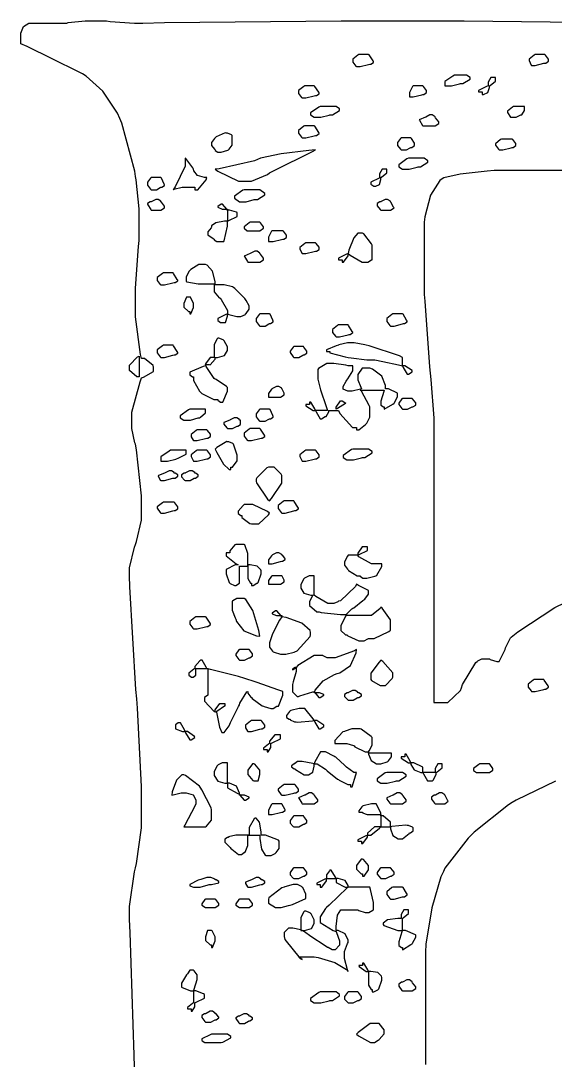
# Model space of a CAD drawing. Extents: x 59 to 294, y 44 to 310.
# Drawn here: x 141.89 to 157.5, y 279.32 to 309.74 of the extents above; entities that cross this region are included whole.
import ezdxf

# ---------------------------------------------------------------- set-up
doc = ezdxf.new("R2010")
doc.units = 0
doc.header["$MEASUREMENT"] = 0

msp = doc.modelspace()

# ---------------------------------------------------------------- linework, layer by layer
at = {"color": 42}
for points in [[(145.204, 279.153), (145.194, 279.49), (145.078, 283.078), (145.062, 283.457), (145.062, 283.837), (145.211, 284.851), (145.238, 284.974), (145.264, 285.098), (145.415, 286.144), (145.415, 286.492), (145.415, 287.347), (145.3, 289.64), (145.274, 289.913), (145.247, 290.187), (145.07, 293.186), (145.062, 293.511), (145.062, 293.741), (145.211, 294.35), (145.238, 294.429), (145.264, 294.517), (145.415, 295.138), (145.415, 295.345), (145.415, 295.848), (145.264, 297.189), (145.238, 297.356), (145.22, 297.4), (145.132, 297.817), (145.132, 297.957), (145.132, 298.292), (145.371, 299.182), (145.415, 299.296), (145.475, 299.314), (145.767, 299.488), (145.767, 299.544), (145.767, 299.615), (145.749, 299.659), (145.498, 299.861), (145.415, 299.861), (145.387, 299.977), (145.238, 301.081), (145.238, 301.449), (145.238, 301.917), (145.326, 303.142), (145.344, 303.319), (145.344, 303.918), (145.344, 304.236), (145.255, 305.092), (145.238, 305.189), (145.22, 305.347), (144.841, 306.748), (144.779, 306.881), (144.709, 307.041), (144.286, 307.68), (143.792, 308.125), (143.687, 308.187), (143.571, 308.249), (142.072, 308.991), (141.887, 309.069), (141.887, 309.316), (141.887, 309.38), (141.961, 309.572), (142.117, 309.669), (142.169, 309.669), (143.228, 309.669), (143.272, 309.687), (143.768, 309.739), (143.933, 309.739), (144.392, 309.739), (144.497, 309.722), (145.212, 309.669), (145.451, 309.669), (146.085, 309.687), (151.244, 309.739), (152.965, 309.739), (154.843, 309.739), (159.861, 309.678)], [(158.467, 305.365), (155.715, 305.365), (155.513, 305.347), (154.719, 305.255), (154.244, 305.145), (154.2, 305.117), (154.128, 305.065), (153.855, 304.642), (153.687, 304.008), (153.671, 303.848), (153.671, 301.731), (153.687, 301.538), (153.829, 299.624), (153.847, 299.438), (153.863, 299.253), (153.952, 298.122), (153.952, 297.744), (153.952, 289.807), (154.234, 289.807), (154.366, 289.807), (154.736, 290.16), (154.763, 290.23), (154.789, 290.328), (155.178, 290.971), (155.222, 291.006), (155.239, 291.024), (155.359, 291.078), (155.399, 291.078), (155.575, 291.078), (155.601, 291.06), (155.793, 291.006), (155.858, 291.006), (155.874, 291.024), (156.016, 291.314), (156.034, 291.358), (156.051, 291.403), (156.192, 291.695), (156.21, 291.711), (156.403, 291.871), (157.489, 292.585), (158.75, 293.194)], [(157.506, 287.506), (156.359, 286.95), (156.245, 286.879), (156.13, 286.808), (155.134, 286.015), (155.046, 285.926), (154.958, 285.838), (154.278, 284.956), (154.234, 284.868), (154.162, 284.71), (153.89, 283.805), (153.722, 282.743), (153.705, 282.505), (153.705, 279.224)]]:
    msp.add_lwpolyline(points, dxfattribs=at)
for points in [[(152.047, 308.751), (151.765, 308.751), (151.737, 308.734), (151.588, 308.615), (151.588, 308.574), (151.588, 308.53), (151.676, 308.416), (151.694, 308.398), (151.801, 308.398), (151.801, 308.398), (152.047, 308.46), (152.083, 308.468), (152.109, 308.468), (152.188, 308.522), (152.188, 308.54), (152.178, 308.566), (152.064, 308.743), (152.047, 308.751)], [(156.81, 308.434), (156.916, 308.434), (156.916, 308.434), (157.163, 308.496), (157.198, 308.504), (157.225, 308.504), (157.303, 308.558), (157.303, 308.574), (157.303, 308.618), (157.215, 308.734), (157.198, 308.751), (156.916, 308.751), (156.888, 308.734), (156.74, 308.615), (156.74, 308.574), (156.74, 308.574), (156.8, 308.443), (156.81, 308.434)], [(154.27, 307.835), (154.376, 307.835), (154.464, 307.835), (154.701, 307.896), (154.729, 307.905), (154.799, 307.905), (155.01, 308.037), (155.01, 308.081), (154.905, 308.151), (154.553, 308.151), (154.509, 308.125), (154.27, 307.96), (154.27, 307.905), (154.27, 307.835)], [(155.575, 307.835), (155.601, 307.852), (155.751, 307.972), (155.751, 308.011), (155.751, 308.081), (155.645, 308.081), (155.618, 308.081), (155.539, 307.949), (155.539, 307.905), (155.539, 307.835), (155.495, 307.817), (155.258, 307.698), (155.258, 307.658), (155.363, 307.658), (155.363, 307.586), (155.406, 307.586), (155.535, 307.644), (155.575, 307.788), (155.575, 307.835)], [(150.46, 307.835), (150.177, 307.835), (150.15, 307.817), (150.001, 307.698), (150.001, 307.658), (150.001, 307.614), (150.089, 307.499), (150.107, 307.482), (150.213, 307.482), (150.213, 307.482), (150.46, 307.544), (150.496, 307.552), (150.522, 307.552), (150.6, 307.606), (150.6, 307.622), (150.591, 307.65), (150.476, 307.817), (150.46, 307.835)], [(153.635, 307.835), (153.352, 307.835), (153.334, 307.817), (153.246, 307.644), (153.246, 307.586), (153.246, 307.516), (153.352, 307.516), (153.352, 307.516), (153.599, 307.578), (153.635, 307.586), (153.661, 307.586), (153.741, 307.64), (153.741, 307.658), (153.741, 307.702), (153.651, 307.817), (153.635, 307.835)], [(151.095, 307.233), (150.636, 307.233), (150.592, 307.217), (150.354, 307.045), (150.354, 306.987), (150.46, 306.917), (150.566, 306.917), (150.654, 306.917), (150.891, 306.979), (150.919, 306.987), (150.989, 306.987), (151.201, 307.119), (151.201, 307.163), (151.095, 307.233)], [(153.635, 306.67), (153.988, 306.67), (154.094, 306.74), (154.094, 306.784), (154.004, 306.9), (153.988, 306.917), (153.988, 306.935), (153.907, 306.987), (153.881, 306.987), (153.837, 306.987), (153.722, 306.926), (153.705, 306.917), (153.529, 306.846), (153.537, 306.83), (153.625, 306.68), (153.635, 306.67)], [(156.21, 306.917), (156.317, 306.917), (156.361, 306.917), (156.475, 306.979), (156.493, 306.987), (156.519, 306.987), (156.597, 307.119), (156.597, 307.163), (156.597, 307.233), (156.281, 307.233), (156.253, 307.217), (156.104, 307.097), (156.104, 307.057), (156.104, 307.057), (156.192, 306.926), (156.21, 306.917)], [(150.46, 306.67), (150.177, 306.67), (150.15, 306.654), (150.001, 306.534), (150.001, 306.494), (150.001, 306.45), (150.089, 306.335), (150.107, 306.317), (150.213, 306.317), (150.213, 306.317), (150.46, 306.379), (150.496, 306.388), (150.522, 306.388), (150.6, 306.441), (150.6, 306.458), (150.591, 306.476), (150.476, 306.654), (150.46, 306.67)], [(147.567, 306.317), (147.549, 306.301), (147.461, 306.181), (147.461, 306.141), (147.461, 306.097), (147.549, 305.983), (147.567, 305.965), (147.567, 305.948), (147.646, 305.894), (147.673, 305.894), (147.744, 305.894), (147.937, 305.956), (147.954, 305.965), (147.972, 305.983), (148.06, 306.102), (148.06, 306.141), (148.06, 306.388), (148.042, 306.406), (147.923, 306.458), (147.884, 306.458), (147.857, 306.468), (147.593, 306.345), (147.567, 306.317)], [(153.282, 306.317), (152.999, 306.317), (152.981, 306.301), (152.893, 306.181), (152.893, 306.141), (152.893, 306.097), (152.981, 305.983), (152.999, 305.965), (153.106, 305.965), (153.15, 305.965), (153.264, 306.027), (153.282, 306.035), (153.308, 306.035), (153.388, 306.088), (153.388, 306.105), (153.388, 306.159), (153.299, 306.301), (153.282, 306.317)], [(155.858, 305.965), (155.964, 305.965), (155.964, 305.965), (156.209, 306.027), (156.245, 306.035), (156.271, 306.035), (156.351, 306.088), (156.351, 306.105), (156.351, 306.149), (156.263, 306.265), (156.245, 306.281), (155.928, 306.281), (155.9, 306.265), (155.751, 306.145), (155.751, 306.105), (155.751, 306.105), (155.84, 305.983), (155.858, 305.965)], [(147.567, 305.399), (147.638, 305.347), (148.245, 305.047), (148.449, 305.047), (148.626, 305.047), (149.093, 305.249), (149.155, 305.293), (149.287, 305.365), (150.408, 305.92), (150.496, 305.965), (150.301, 305.948), (149.49, 305.85), (148.89, 305.718), (148.802, 305.682), (148.714, 305.647), (147.682, 305.409), (147.567, 305.399)], [(146.685, 305.718), (146.685, 305.489), (146.393, 304.88), (146.333, 304.8), (146.359, 304.818), (146.602, 304.87), (146.685, 304.87), (146.968, 304.87), (146.968, 304.8), (147.056, 304.8), (147.303, 305.092), (147.321, 305.153), (147.252, 305.153), (147.046, 305.211), (146.94, 305.355), (146.932, 305.399), (146.914, 305.435), (146.711, 305.709), (146.685, 305.718)], [(153.035, 305.399), (153.142, 305.399), (153.23, 305.399), (153.466, 305.461), (153.494, 305.47), (153.565, 305.47), (153.775, 305.602), (153.775, 305.646), (153.671, 305.718), (153.212, 305.718), (153.168, 305.7), (152.929, 305.528), (152.929, 305.47), (153.035, 305.399)], [(145.98, 305.153), (145.697, 305.153), (145.679, 305.136), (145.591, 305.016), (145.591, 304.976), (145.591, 304.932), (145.679, 304.818), (145.697, 304.8), (145.803, 304.8), (145.848, 304.8), (145.962, 304.862), (145.98, 304.87), (146.006, 304.87), (146.086, 304.924), (146.086, 304.94), (146.076, 304.958), (145.996, 305.136), (145.98, 305.153)], [(152.4, 305.153), (152.356, 305.136), (152.117, 305.016), (152.117, 304.976), (152.117, 304.96), (152.196, 304.906), (152.224, 304.906), (152.254, 304.899), (152.364, 304.95), (152.4, 305.103), (152.4, 305.153), (152.426, 305.171), (152.576, 305.291), (152.576, 305.329), (152.576, 305.399), (152.47, 305.399), (152.443, 305.399), (152.364, 305.267), (152.364, 305.223), (152.364, 305.153), (152.4, 305.153)], [(148.273, 304.447), (148.379, 304.447), (148.467, 304.447), (148.704, 304.509), (148.732, 304.517), (148.802, 304.517), (149.013, 304.65), (149.013, 304.694), (148.872, 304.8), (148.413, 304.8), (148.369, 304.783), (148.131, 304.611), (148.131, 304.553), (148.273, 304.447)], [(145.697, 304.201), (145.98, 304.201), (146.086, 304.271), (146.086, 304.315), (145.996, 304.431), (145.98, 304.447), (145.98, 304.465), (145.9, 304.517), (145.874, 304.517), (145.83, 304.517), (145.714, 304.457), (145.697, 304.447), (145.67, 304.447), (145.591, 304.395), (145.591, 304.377), (145.6, 304.36), (145.688, 304.219), (145.697, 304.201)], [(147.92, 303.882), (147.836, 303.882), (147.584, 303.834), (147.461, 303.739), (147.461, 303.706), (147.443, 303.689), (147.355, 303.57), (147.355, 303.529), (147.355, 303.485), (147.504, 303.371), (147.531, 303.353), (147.531, 303.337), (147.61, 303.283), (147.638, 303.283), (147.814, 303.283), (147.83, 303.301), (147.92, 303.737), (147.92, 303.882), (147.964, 303.9), (148.203, 304.02), (148.203, 304.058), (148.203, 304.13), (148.185, 304.148), (147.986, 304.201), (147.92, 304.201), (147.902, 304.228), (147.782, 304.377), (147.744, 304.377), (147.638, 304.307), (147.638, 304.289), (147.77, 304.235), (147.814, 304.235), (147.92, 304.235), (147.92, 303.882)], [(152.683, 304.447), (152.683, 304.465), (152.602, 304.517), (152.576, 304.517), (152.532, 304.517), (152.417, 304.457), (152.4, 304.447), (152.372, 304.447), (152.294, 304.395), (152.294, 304.377), (152.294, 304.333), (152.382, 304.219), (152.4, 304.201), (152.683, 304.201), (152.789, 304.271), (152.779, 304.289), (152.699, 304.439), (152.683, 304.447)], [(148.519, 303.601), (148.872, 303.601), (148.978, 303.671), (148.978, 303.716), (148.889, 303.831), (148.872, 303.848), (148.59, 303.848), (148.562, 303.831), (148.413, 303.711), (148.413, 303.671), (148.422, 303.663), (148.495, 303.601), (148.519, 303.601)], [(149.155, 303.283), (149.261, 303.283), (149.261, 303.283), (149.506, 303.345), (149.542, 303.353), (149.568, 303.353), (149.648, 303.407), (149.648, 303.425), (149.648, 303.469), (149.56, 303.583), (149.542, 303.601), (149.225, 303.601), (149.207, 303.583), (149.119, 303.411), (149.119, 303.353), (149.119, 303.283), (149.155, 303.283)], [(151.448, 302.93), (151.404, 302.913), (151.165, 302.794), (151.165, 302.754), (151.271, 302.754), (151.271, 302.683), (151.316, 302.683), (151.448, 302.869), (151.448, 302.93), (151.509, 302.886), (151.86, 302.683), (151.977, 302.683), (152.021, 302.683), (152.135, 302.745), (152.153, 302.754), (152.153, 303.177), (152.135, 303.221), (151.905, 303.513), (151.871, 303.529), (151.765, 303.529), (151.728, 303.529), (151.619, 303.389), (151.474, 303.036), (151.448, 302.93)], [(150.107, 302.93), (150.213, 302.93), (150.213, 302.93), (150.46, 302.992), (150.496, 303), (150.522, 303), (150.6, 303.054), (150.6, 303.072), (150.6, 303.116), (150.512, 303.231), (150.496, 303.248), (150.213, 303.248), (150.186, 303.231), (150.037, 303.112), (150.037, 303.072), (150.037, 303.072), (150.097, 302.948), (150.107, 302.93)], [(148.519, 302.683), (148.872, 302.683), (148.978, 302.754), (148.978, 302.798), (148.889, 302.913), (148.872, 302.93), (148.872, 302.948), (148.792, 303), (148.766, 303), (148.722, 303), (148.606, 302.94), (148.59, 302.93), (148.413, 302.86), (148.422, 302.843), (148.51, 302.701), (148.519, 302.683)], [(147.92, 301.166), (147.964, 301.149), (148.196, 301.096), (148.273, 301.096), (148.317, 301.096), (148.449, 301.149), (148.449, 301.166), (148.466, 301.184), (148.555, 301.304), (148.555, 301.342), (148.555, 301.405), (148.466, 301.563), (148.449, 301.589), (148.431, 301.617), (148.141, 301.908), (148.096, 301.942), (148.069, 301.96), (147.825, 302.014), (147.744, 302.014), (147.567, 302.014), (147.567, 302.116), (147.491, 302.42), (147.329, 302.597), (147.285, 302.613), (147.179, 302.613), (147.09, 302.613), (146.852, 302.464), (146.826, 302.437), (146.808, 302.42), (146.72, 302.248), (146.72, 302.19), (146.72, 302.118), (146.738, 302.102), (147.068, 302.048), (147.179, 302.048), (147.531, 302.048), (147.531, 301.872), (147.531, 301.811), (147.68, 301.635), (147.708, 301.625), (147.742, 301.59), (147.92, 301.272), (147.92, 301.166), (147.876, 301.149), (147.638, 301.03), (147.638, 300.99), (147.638, 300.973), (147.716, 300.919), (147.744, 300.919), (147.85, 300.919), (147.866, 300.919), (147.92, 301.105), (147.92, 301.166)], [(146.333, 302.367), (146.05, 302.367), (146.022, 302.349), (145.874, 302.23), (145.874, 302.19), (145.874, 302.146), (145.962, 302.031), (145.98, 302.014), (146.086, 302.014), (146.086, 302.014), (146.331, 302.075), (146.367, 302.084), (146.393, 302.084), (146.473, 302.138), (146.473, 302.154), (146.455, 302.172), (146.349, 302.349), (146.333, 302.367)], [(146.932, 301.413), (146.932, 301.475), (146.842, 301.653), (146.826, 301.661), (146.756, 301.661), (146.728, 301.661), (146.649, 301.475), (146.649, 301.413), (146.649, 301.369), (146.782, 301.236), (146.826, 301.236), (146.826, 301.166), (146.852, 301.166), (146.932, 301.352), (146.932, 301.413)], [(149.155, 301.166), (148.872, 301.166), (148.854, 301.149), (148.766, 301.03), (148.766, 300.99), (148.766, 300.946), (148.854, 300.831), (148.872, 300.813), (148.978, 300.813), (149.023, 300.813), (149.137, 300.875), (149.155, 300.883), (149.181, 300.883), (149.261, 300.937), (149.261, 300.955), (149.251, 300.982), (149.171, 301.158), (149.155, 301.166)], [(153.035, 301.166), (152.753, 301.166), (152.725, 301.149), (152.576, 301.03), (152.576, 300.99), (152.576, 300.946), (152.665, 300.831), (152.683, 300.813), (152.789, 300.813), (152.789, 300.813), (153.034, 300.875), (153.07, 300.883), (153.096, 300.883), (153.176, 300.937), (153.176, 300.955), (153.158, 300.982), (153.052, 301.158), (153.035, 301.166)], [(151.448, 300.849), (151.165, 300.849), (151.138, 300.833), (150.989, 300.713), (150.989, 300.673), (150.989, 300.629), (151.077, 300.514), (151.095, 300.496), (151.201, 300.496), (151.201, 300.496), (151.446, 300.559), (151.482, 300.567), (151.509, 300.567), (151.588, 300.62), (151.588, 300.637), (151.57, 300.655), (151.464, 300.833), (151.448, 300.849)], [(147.567, 299.897), (147.633, 299.897), (147.836, 299.955), (147.92, 300.097), (147.92, 300.144), (147.92, 300.206), (147.83, 300.382), (147.814, 300.39), (147.796, 300.408), (147.676, 300.46), (147.638, 300.46), (147.62, 300.444), (147.531, 300.272), (147.531, 300.214), (147.531, 299.897), (147.461, 299.897), (147.417, 299.897), (147.285, 299.711), (147.285, 299.649), (147.213, 299.633), (146.826, 299.46), (146.826, 299.402), (146.826, 299.386), (146.904, 299.332), (146.932, 299.332), (146.932, 299.218), (147.108, 298.909), (147.144, 298.873), (147.179, 298.839), (147.522, 298.662), (147.638, 298.662), (147.638, 298.644), (147.716, 298.59), (147.744, 298.59), (147.788, 298.59), (147.92, 298.909), (147.92, 299.015), (147.893, 299.041), (147.593, 299.253), (147.567, 299.262), (147.54, 299.28), (147.301, 299.633), (147.285, 299.685), (147.391, 299.685), (147.414, 299.678), (147.567, 299.843), (147.567, 299.897)], [(153.035, 299.897), (152.947, 299.941), (152.065, 300.232), (151.977, 300.25), (151.933, 300.268), (151.621, 300.32), (151.518, 300.32), (151.43, 300.32), (151.182, 300.259), (151.165, 300.25), (151.103, 300.232), (150.813, 300.113), (150.813, 300.073), (150.919, 300.073), (150.919, 300.029), (151.36, 299.915), (151.448, 299.897), (151.536, 299.879), (151.999, 299.825), (152.153, 299.825), (152.231, 299.825), (152.462, 299.777), (152.92, 299.677), (153.035, 299.649), (153.052, 299.605), (153.172, 299.402), (153.212, 299.402), (153.318, 299.472), (153.318, 299.516), (153.106, 299.649), (153.035, 299.649), (153.035, 299.897)], [(146.333, 300.25), (146.05, 300.25), (146.022, 300.232), (145.874, 300.113), (145.874, 300.073), (145.874, 300.029), (145.962, 299.915), (145.98, 299.897), (146.086, 299.897), (146.086, 299.897), (146.331, 299.959), (146.367, 299.967), (146.393, 299.967), (146.473, 300.021), (146.473, 300.038), (146.455, 300.065), (146.349, 300.232), (146.333, 300.25)], [(149.86, 299.897), (149.967, 299.897), (150.011, 299.897), (150.125, 299.959), (150.143, 299.967), (150.169, 299.967), (150.247, 300.021), (150.247, 300.038), (150.247, 300.082), (150.159, 300.197), (150.143, 300.214), (149.86, 300.214), (149.842, 300.197), (149.754, 300.077), (149.754, 300.038), (149.754, 300.038), (149.842, 299.915), (149.86, 299.897)], [(145.344, 299.332), (145.273, 299.332), (145.062, 299.518), (145.062, 299.579), (145.062, 299.667), (145.3, 299.915), (145.344, 299.931), (145.344, 299.332)], [(151.448, 299.649), (151.386, 299.667), (151.034, 299.721), (150.919, 299.721), (150.83, 299.721), (150.582, 299.57), (150.566, 299.544), (150.566, 299.368), (150.566, 299.263), (150.64, 298.949), (150.804, 298.46), (150.848, 298.344), (150.496, 298.344), (150.478, 298.388), (150.358, 298.59), (150.319, 298.59), (150.319, 298.52), (150.213, 298.52), (150.213, 298.476), (150.424, 298.344), (150.496, 298.344), (150.512, 298.3), (150.632, 298.097), (150.672, 298.097), (150.777, 298.167), (150.803, 298.167), (150.883, 298.3), (150.883, 298.344), (151.165, 298.344), (151.209, 298.256), (151.573, 297.851), (151.694, 297.851), (151.694, 297.78), (151.765, 297.78), (151.959, 297.93), (151.977, 297.957), (151.994, 297.974), (152.083, 298.147), (152.083, 298.203), (152.083, 298.45), (152.065, 298.494), (151.835, 298.909), (151.801, 298.943), (152.506, 298.943), (152.488, 298.899), (152.4, 298.615), (152.4, 298.52), (152.4, 298.504), (152.479, 298.45), (152.506, 298.45), (152.506, 298.38), (152.506, 298.38), (152.753, 298.53), (152.789, 298.556), (152.805, 298.574), (152.893, 298.746), (152.893, 298.803), (152.893, 298.847), (152.629, 298.979), (152.54, 298.979), (152.54, 299.072), (152.43, 299.346), (152.162, 299.552), (152.083, 299.579), (151.907, 299.579), (151.863, 299.579), (151.73, 299.394), (151.73, 299.332), (151.73, 299.244), (151.817, 299.023), (151.835, 298.979), (151.809, 298.963), (151.564, 298.909), (151.482, 298.909), (151.438, 298.909), (151.306, 298.963), (151.306, 298.979), (151.306, 299.041), (151.394, 299.2), (151.412, 299.226), (151.438, 299.27), (151.588, 299.501), (151.588, 299.579), (151.588, 299.649), (151.448, 299.649)], [(149.508, 298.979), (149.508, 298.997), (149.427, 299.049), (149.401, 299.049), (149.357, 299.049), (149.242, 298.989), (149.225, 298.979), (149.207, 298.963), (149.119, 298.843), (149.119, 298.803), (149.119, 298.733), (149.472, 298.733), (149.578, 298.803), (149.578, 298.847), (149.524, 298.963), (149.508, 298.979)], [(151.095, 298.38), (151.095, 298.442), (151.227, 298.626), (151.271, 298.626), (151.378, 298.556), (151.368, 298.548), (151.139, 298.398), (151.095, 298.38)], [(153.035, 298.38), (153.142, 298.38), (153.186, 298.38), (153.3, 298.442), (153.318, 298.45), (153.344, 298.45), (153.422, 298.504), (153.422, 298.52), (153.422, 298.564), (153.334, 298.68), (153.318, 298.697), (153.035, 298.697), (153.017, 298.68), (152.929, 298.56), (152.929, 298.52), (152.929, 298.52), (153.017, 298.398), (153.035, 298.38)], [(147.285, 298.38), (146.826, 298.38), (146.782, 298.363), (146.543, 298.191), (146.543, 298.133), (146.649, 298.061), (146.756, 298.061), (146.844, 298.061), (147.064, 298.125), (147.108, 298.133), (147.134, 298.151), (147.285, 298.271), (147.285, 298.31), (147.285, 298.38)], [(149.155, 298.38), (148.872, 298.38), (148.854, 298.363), (148.766, 298.243), (148.766, 298.203), (148.766, 298.159), (148.854, 298.045), (148.872, 298.027), (148.978, 298.027), (149.023, 298.027), (149.137, 298.089), (149.155, 298.097), (149.181, 298.097), (149.261, 298.151), (149.261, 298.167), (149.251, 298.195), (149.171, 298.371), (149.155, 298.38)], [(148.273, 298.061), (148.273, 298.079), (148.193, 298.133), (148.167, 298.133), (148.123, 298.133), (148.007, 298.071), (147.99, 298.061), (147.814, 297.991), (147.814, 297.947), (147.902, 297.833), (147.92, 297.815), (148.026, 297.815), (148.07, 297.815), (148.185, 297.877), (148.203, 297.885), (148.229, 297.885), (148.307, 297.939), (148.307, 297.957), (148.307, 298.061), (148.273, 298.061)], [(146.932, 297.462), (147.038, 297.462), (147.038, 297.462), (147.285, 297.524), (147.321, 297.532), (147.347, 297.532), (147.425, 297.586), (147.425, 297.604), (147.425, 297.648), (147.337, 297.762), (147.321, 297.78), (147.038, 297.78), (147.011, 297.762), (146.862, 297.644), (146.862, 297.604), (146.862, 297.569), (146.922, 297.48), (146.932, 297.462)], [(148.872, 297.815), (148.59, 297.815), (148.562, 297.798), (148.413, 297.678), (148.413, 297.638), (148.413, 297.594), (148.501, 297.48), (148.519, 297.462), (148.626, 297.462), (148.626, 297.462), (148.872, 297.524), (148.908, 297.532), (148.934, 297.532), (149.013, 297.586), (149.013, 297.604), (149.003, 297.622), (148.889, 297.798), (148.872, 297.815)], [(147.567, 297.215), (147.611, 297.119), (147.808, 296.77), (147.971, 296.616), (148.026, 296.616), (148.026, 296.686), (148.07, 296.686), (148.203, 296.872), (148.203, 296.933), (148.203, 297.039), (148.113, 297.33), (148.096, 297.356), (148.078, 297.374), (147.959, 297.428), (147.92, 297.428), (147.902, 297.437), (147.611, 297.259), (147.567, 297.215)], [(145.98, 296.863), (146.086, 296.863), (146.174, 296.863), (146.411, 296.925), (146.439, 296.933), (146.483, 296.951), (146.72, 297.071), (146.72, 297.109), (146.72, 297.179), (146.262, 297.179), (146.218, 297.153), (145.98, 296.988), (145.98, 296.933), (145.98, 296.863)], [(146.932, 296.863), (147.038, 296.863), (147.038, 296.863), (147.285, 296.925), (147.321, 296.933), (147.347, 296.933), (147.425, 296.987), (147.425, 297.003), (147.425, 297.047), (147.337, 297.163), (147.321, 297.179), (147.038, 297.179), (147.011, 297.163), (146.862, 297.043), (146.862, 297.003), (146.862, 297.003), (146.922, 296.881), (146.932, 296.863)], [(150.107, 296.863), (150.213, 296.863), (150.213, 296.863), (150.46, 296.925), (150.496, 296.933), (150.522, 296.933), (150.6, 296.987), (150.6, 297.003), (150.6, 297.047), (150.512, 297.163), (150.496, 297.179), (150.213, 297.179), (150.186, 297.163), (150.037, 297.043), (150.037, 297.003), (150.037, 297.003), (150.097, 296.881), (150.107, 296.863)], [(152.047, 297.215), (151.588, 297.215), (151.544, 297.199), (151.306, 297.027), (151.306, 296.969), (151.412, 296.898), (151.518, 296.898), (151.606, 296.898), (151.843, 296.96), (151.871, 296.969), (151.941, 296.969), (152.153, 297.101), (152.153, 297.145), (152.047, 297.215)], [(149.155, 295.698), (149.215, 295.77), (149.508, 296.22), (149.508, 296.369), (149.508, 296.44), (149.49, 296.484), (149.291, 296.686), (149.225, 296.686), (149.119, 296.686), (149.075, 296.67), (148.783, 296.377), (148.766, 296.333), (148.766, 296.263), (148.775, 296.229), (149.093, 295.752), (149.155, 295.698)], [(145.98, 296.297), (146.086, 296.297), (146.086, 296.297), (146.331, 296.361), (146.367, 296.369), (146.393, 296.369), (146.473, 296.423), (146.473, 296.44), (146.473, 296.458), (146.393, 296.51), (146.367, 296.51), (146.367, 296.528), (146.288, 296.58), (146.262, 296.58), (146.218, 296.58), (146.102, 296.519), (146.086, 296.51), (145.91, 296.44), (145.9, 296.431), (145.962, 296.307), (145.98, 296.297)], [(146.685, 296.297), (146.792, 296.297), (146.836, 296.297), (146.95, 296.361), (146.968, 296.369), (146.994, 296.369), (147.072, 296.423), (147.072, 296.44), (147.072, 296.458), (146.994, 296.51), (146.968, 296.51), (146.968, 296.528), (146.888, 296.58), (146.862, 296.58), (146.818, 296.58), (146.702, 296.519), (146.685, 296.51), (146.658, 296.51), (146.579, 296.458), (146.579, 296.44), (146.579, 296.405), (146.667, 296.307), (146.685, 296.297)], [(145.98, 295.345), (146.086, 295.345), (146.086, 295.345), (146.331, 295.407), (146.367, 295.415), (146.393, 295.415), (146.473, 295.469), (146.473, 295.487), (146.473, 295.531), (146.385, 295.646), (146.367, 295.664), (146.05, 295.664), (146.022, 295.646), (145.874, 295.527), (145.874, 295.487), (145.874, 295.487), (145.962, 295.363), (145.98, 295.345)], [(149.155, 295.345), (149.093, 295.389), (148.663, 295.592), (148.519, 295.592), (148.413, 295.592), (148.386, 295.566), (148.237, 295.4), (148.237, 295.345), (148.237, 295.329), (148.316, 295.275), (148.343, 295.275), (148.343, 295.214), (148.582, 295.038), (148.626, 295.028), (148.732, 295.028), (148.836, 295.028), (149.127, 295.293), (149.155, 295.345)], [(149.86, 295.698), (149.578, 295.698), (149.55, 295.681), (149.401, 295.562), (149.401, 295.522), (149.401, 295.477), (149.49, 295.363), (149.508, 295.345), (149.614, 295.345), (149.614, 295.345), (149.859, 295.407), (149.895, 295.415), (149.921, 295.415), (150.001, 295.469), (150.001, 295.487), (149.983, 295.513), (149.877, 295.681), (149.86, 295.698)], [(148.519, 293.828), (148.519, 293.475), (148.519, 293.431), (148.598, 293.299), (148.626, 293.299), (148.626, 293.229), (148.67, 293.229), (148.784, 293.291), (148.802, 293.299), (148.819, 293.317), (148.908, 293.569), (148.908, 293.652), (148.898, 293.688), (148.792, 293.794), (148.587, 293.828), (148.519, 293.828), (148.519, 294.076), (148.519, 294.164), (148.43, 294.411), (148.413, 294.429), (148.167, 294.429), (148.139, 294.411), (147.99, 294.239), (147.99, 294.181), (147.884, 294.181), (147.884, 294.092), (148.175, 293.864), (148.237, 293.828), (148.149, 293.828), (147.884, 293.696), (147.884, 293.652), (147.884, 293.563), (147.972, 293.317), (147.99, 293.299), (148.007, 293.283), (148.127, 293.229), (148.167, 293.229), (148.273, 293.299), (148.273, 293.794), (148.519, 293.794), (148.519, 293.828)], [(151.448, 294.11), (151.43, 294.084), (151.342, 293.919), (151.342, 293.864), (151.342, 293.82), (151.43, 293.706), (151.448, 293.688), (151.464, 293.661), (151.717, 293.511), (151.801, 293.511), (151.801, 293.495), (151.879, 293.441), (151.907, 293.441), (151.995, 293.441), (152.232, 293.503), (152.26, 293.511), (152.286, 293.529), (152.436, 293.781), (152.436, 293.864), (152.26, 293.864), (152.127, 293.864), (151.757, 294.066), (151.73, 294.11), (151.775, 294.128), (152.011, 294.248), (152.011, 294.287), (152.011, 294.357), (151.907, 294.357), (151.863, 294.357), (151.73, 294.173), (151.73, 294.11), (151.448, 294.11)], [(149.508, 294.11), (149.508, 294.128), (149.427, 294.181), (149.401, 294.181), (149.357, 294.181), (149.242, 294.12), (149.225, 294.11), (149.207, 294.094), (149.119, 293.974), (149.119, 293.934), (149.119, 293.864), (149.225, 293.864), (149.225, 293.864), (149.472, 293.926), (149.508, 293.934), (149.534, 293.934), (149.614, 293.988), (149.614, 294.004), (149.604, 294.022), (149.531, 294.11), (149.508, 294.11)], [(149.508, 293.511), (149.225, 293.511), (149.207, 293.495), (149.119, 293.375), (149.119, 293.335), (149.119, 293.265), (149.472, 293.265), (149.578, 293.335), (149.578, 293.379), (149.524, 293.495), (149.508, 293.511)], [(151.694, 293.265), (151.667, 293.194), (151.226, 292.779), (151.165, 292.77), (151.147, 292.753), (151.027, 292.699), (150.989, 292.699), (150.857, 292.699), (150.504, 292.902), (150.46, 292.946), (150.46, 293.511), (150.354, 293.511), (150.309, 293.511), (150.194, 293.45), (150.177, 293.441), (150.159, 293.424), (150.071, 293.252), (150.071, 293.194), (150.071, 293.147), (150.154, 293.004), (150.356, 292.946), (150.424, 292.946), (150.406, 292.92), (150.319, 292.754), (150.319, 292.699), (150.319, 292.639), (150.53, 292.453), (150.6, 292.453), (150.662, 292.436), (151.225, 292.383), (151.412, 292.383), (151.384, 292.338), (151.235, 292.054), (151.235, 291.96), (151.235, 291.915), (151.368, 291.783), (151.412, 291.783), (151.438, 291.757), (151.762, 291.607), (151.871, 291.607), (151.915, 291.607), (152.029, 291.669), (152.047, 291.677), (152.206, 291.677), (152.638, 291.88), (152.683, 291.924), (152.683, 292.1), (152.683, 292.224), (152.444, 292.559), (152.4, 292.593), (152.382, 292.549), (152.13, 292.347), (152.047, 292.347), (151.412, 292.347), (151.412, 292.401), (151.561, 292.542), (151.588, 292.559), (151.614, 292.577), (151.879, 292.789), (151.907, 292.806), (151.933, 292.824), (152.047, 292.97), (152.047, 293.018), (152.047, 293.08), (151.755, 293.23), (151.694, 293.265)], [(148.872, 291.747), (148.845, 291.907), (148.668, 292.493), (148.457, 292.815), (148.413, 292.842), (148.237, 292.842), (148.193, 292.842), (148.077, 292.779), (148.06, 292.77), (148.06, 292.593), (148.06, 292.505), (148.149, 292.276), (148.167, 292.24), (148.183, 292.17), (148.4, 291.903), (148.775, 291.757), (148.872, 291.747)], [(149.508, 292.312), (149.445, 292.216), (149.237, 291.809), (149.155, 291.551), (149.155, 291.465), (149.155, 291.421), (149.243, 291.306), (149.261, 291.288), (149.287, 291.272), (149.477, 291.218), (149.542, 291.218), (149.63, 291.218), (149.868, 291.28), (149.895, 291.288), (149.957, 291.316), (150.336, 291.731), (150.354, 291.783), (150.354, 291.853), (150.336, 291.907), (150.101, 292.122), (149.64, 292.286), (149.508, 292.312), (149.49, 292.338), (149.37, 292.489), (149.331, 292.489), (149.225, 292.417), (149.225, 292.401), (149.357, 292.347), (149.401, 292.347), (149.508, 292.347), (149.508, 292.312)], [(147.285, 292.312), (147.002, 292.312), (146.975, 292.294), (146.826, 292.176), (146.826, 292.136), (146.826, 292.092), (146.914, 291.977), (146.932, 291.96), (147.038, 291.96), (147.038, 291.96), (147.285, 292.021), (147.321, 292.03), (147.347, 292.03), (147.425, 292.083), (147.425, 292.1), (147.416, 292.128), (147.301, 292.304), (147.285, 292.312)], [(148.273, 291.042), (148.379, 291.042), (148.423, 291.042), (148.537, 291.104), (148.555, 291.112), (148.582, 291.112), (148.66, 291.166), (148.66, 291.182), (148.66, 291.226), (148.572, 291.342), (148.555, 291.358), (148.273, 291.358), (148.255, 291.342), (148.167, 291.222), (148.167, 291.182), (148.167, 291.182), (148.255, 291.06), (148.273, 291.042)], [(150.46, 290.124), (150.476, 290.098), (150.596, 289.947), (150.636, 289.947), (150.742, 290.019), (150.742, 290.037), (150.61, 290.09), (150.566, 290.09), (150.46, 290.09), (150.486, 290.161), (150.715, 290.438), (151.05, 290.627), (151.129, 290.653), (151.208, 290.671), (151.517, 290.889), (151.685, 291.262), (151.694, 291.358), (151.632, 291.314), (151.07, 291.112), (150.883, 291.112), (150.839, 291.112), (150.723, 291.174), (150.706, 291.182), (150.636, 291.182), (150.46, 291.182), (149.975, 290.891), (149.931, 290.829), (149.903, 290.829), (149.824, 290.777), (149.824, 290.759), (149.931, 290.829), (149.931, 290.707), (149.841, 290.408), (149.824, 290.336), (149.824, 290.16), (149.824, 290.116), (149.957, 289.983), (150.001, 289.983), (150.035, 290.001), (150.416, 290.116), (150.46, 290.124)], [(148.519, 290.124), (148.519, 290.08), (148.608, 289.965), (148.626, 289.947), (148.642, 289.921), (148.934, 289.711), (148.978, 289.701), (148.995, 289.684), (149.193, 289.631), (149.261, 289.631), (149.365, 289.701), (149.41, 289.701), (149.542, 290.019), (149.542, 290.124), (149.392, 290.178), (148.792, 290.39), (148.369, 290.531), (148.307, 290.548), (148.245, 290.566), (147.425, 290.769), (147.321, 290.795), (147.303, 290.839), (147.183, 291.042), (147.144, 291.042), (147.116, 291.025), (146.968, 290.853), (146.968, 290.795), (146.94, 290.779), (146.792, 290.659), (146.792, 290.619), (146.792, 290.602), (146.87, 290.548), (146.896, 290.548), (146.922, 290.548), (147.002, 290.602), (147.002, 290.619), (147.002, 290.795), (147.355, 290.795), (147.355, 290.019), (147.249, 289.947), (147.249, 289.843), (147.54, 289.542), (147.602, 289.524), (147.62, 289.428), (147.69, 289.081), (147.756, 288.925), (147.778, 288.925), (147.83, 288.925), (147.972, 289.127), (147.99, 289.172), (148.016, 289.216), (148.245, 289.684), (148.273, 289.737), (148.281, 289.79), (148.492, 290.116), (148.519, 290.124)], [(152.4, 291.042), (152.356, 290.989), (152.117, 290.659), (152.117, 290.548), (152.117, 290.477), (152.134, 290.45), (152.386, 290.3), (152.47, 290.3), (152.54, 290.3), (152.735, 290.504), (152.753, 290.548), (152.753, 290.672), (152.461, 291.007), (152.4, 291.042)], [(157.163, 290.477), (156.88, 290.477), (156.852, 290.46), (156.704, 290.34), (156.704, 290.3), (156.704, 290.256), (156.792, 290.142), (156.81, 290.124), (156.916, 290.124), (156.916, 290.124), (157.163, 290.187), (157.198, 290.196), (157.225, 290.196), (157.303, 290.249), (157.303, 290.266), (157.293, 290.293), (157.179, 290.46), (157.163, 290.477)], [(151.448, 289.877), (151.554, 289.877), (151.598, 289.877), (151.712, 289.939), (151.73, 289.947), (151.757, 289.947), (151.835, 290.001), (151.835, 290.019), (151.835, 290.037), (151.757, 290.09), (151.73, 290.09), (151.73, 290.108), (151.65, 290.16), (151.624, 290.16), (151.58, 290.16), (151.464, 290.099), (151.448, 290.09), (151.42, 290.09), (151.342, 290.037), (151.342, 290.019), (151.342, 289.985), (151.43, 289.895), (151.448, 289.877)], [(147.567, 289.524), (147.567, 289.586), (147.7, 289.771), (147.744, 289.771), (147.85, 289.771), (147.85, 289.701), (147.84, 289.693), (147.611, 289.542), (147.567, 289.524)], [(150.46, 289.278), (150.432, 289.331), (150.188, 289.631), (150.107, 289.631), (150.019, 289.631), (149.771, 289.57), (149.754, 289.56), (149.736, 289.544), (149.648, 289.424), (149.648, 289.384), (149.648, 289.367), (149.727, 289.314), (149.754, 289.314), (149.754, 289.296), (149.886, 289.242), (149.931, 289.242), (149.965, 289.234), (150.406, 289.27), (150.46, 289.278), (150.476, 289.234), (150.596, 289.031), (150.636, 289.031), (150.742, 289.101), (150.742, 289.145), (150.53, 289.278), (150.46, 289.278)], [(146.685, 288.961), (146.667, 289.005), (146.547, 289.208), (146.509, 289.208), (146.481, 289.208), (146.403, 289.155), (146.403, 289.137), (146.403, 289.065), (146.403, 289.039), (146.614, 288.961), (146.685, 288.961), (146.702, 288.917), (146.822, 288.713), (146.862, 288.713), (146.968, 288.785), (146.958, 288.811), (146.753, 288.961), (146.685, 288.961)], [(148.519, 288.961), (148.626, 288.961), (148.626, 288.961), (148.872, 289.023), (148.908, 289.031), (148.934, 289.031), (149.013, 289.085), (149.013, 289.101), (149.013, 289.145), (148.924, 289.261), (148.908, 289.278), (148.626, 289.278), (148.598, 289.261), (148.449, 289.141), (148.449, 289.101), (148.449, 289.067), (148.51, 288.971), (148.519, 288.961)], [(152.047, 288.36), (152.064, 288.388), (152.153, 288.553), (152.153, 288.608), (152.153, 288.785), (152.126, 288.811), (151.827, 289.023), (151.801, 289.031), (151.624, 289.031), (151.553, 289.031), (151.358, 288.971), (151.342, 288.961), (151.298, 288.943), (151.059, 288.692), (151.059, 288.608), (151.342, 288.608), (151.412, 288.608), (151.606, 288.546), (151.624, 288.536), (151.641, 288.51), (151.945, 288.36), (152.047, 288.36), (152.047, 288.297), (152.122, 288.105), (152.277, 288.007), (152.33, 288.007), (152.4, 288.007), (152.594, 288.071), (152.612, 288.079), (152.629, 288.097), (152.717, 288.217), (152.717, 288.255), (152.717, 288.326), (152.047, 288.326), (152.047, 288.36)], [(149.155, 288.608), (149.127, 288.59), (148.978, 288.472), (148.978, 288.432), (149.085, 288.432), (149.085, 288.36), (149.111, 288.36), (149.189, 288.492), (149.189, 288.536), (149.189, 288.608), (149.233, 288.626), (149.472, 288.746), (149.472, 288.785), (149.472, 288.855), (149.365, 288.855), (149.312, 288.855), (149.155, 288.67), (149.155, 288.608)], [(150.46, 288.007), (150.548, 288.007), (150.785, 287.859), (150.813, 287.831), (150.839, 287.805), (151.138, 287.568), (151.165, 287.55), (151.191, 287.532), (151.436, 287.408), (151.518, 287.408), (151.518, 287.338), (151.562, 287.338), (151.676, 287.69), (151.694, 287.76), (151.614, 287.76), (151.404, 287.911), (151.378, 287.937), (151.35, 287.964), (151.094, 288.203), (151.059, 288.219), (151.032, 288.237), (150.788, 288.36), (150.706, 288.36), (150.644, 288.36), (150.476, 288.069), (150.46, 288.007), (150.416, 288.025), (150.104, 288.079), (150.001, 288.079), (149.973, 288.079), (149.895, 288.025), (149.895, 288.007), (149.868, 288.007), (149.79, 287.955), (149.79, 287.937), (149.79, 287.92), (149.868, 287.867), (149.895, 287.867), (149.913, 287.841), (150.163, 287.69), (150.247, 287.69), (150.29, 287.69), (150.42, 287.77), (150.46, 287.948), (150.46, 288.007)], [(153.635, 287.76), (153.635, 287.867), (153.635, 287.911), (153.37, 288.043), (153.282, 288.043), (153.264, 288.087), (153.144, 288.29), (153.106, 288.29), (153.106, 288.219), (152.999, 288.219), (152.999, 288.175), (153.21, 288.043), (153.282, 288.043), (153.282, 287.992), (153.378, 287.836), (153.57, 287.76), (153.635, 287.76), (153.651, 287.716), (153.771, 287.514), (153.811, 287.514), (153.917, 287.514), (153.934, 287.532), (154.023, 287.704), (154.023, 287.76), (154.05, 287.778), (154.2, 287.898), (154.2, 287.937), (154.2, 288.007), (154.094, 288.007), (154.066, 288.007), (153.988, 287.875), (153.988, 287.831), (153.988, 287.76), (153.635, 287.76)], [(147.92, 287.444), (147.92, 288.043), (147.814, 288.043), (147.77, 288.043), (147.654, 287.982), (147.638, 287.973), (147.62, 287.956), (147.531, 287.784), (147.531, 287.726), (147.54, 287.674), (147.646, 287.506), (147.851, 287.444), (147.92, 287.444), (147.92, 287.373), (147.92, 287.311), (148.211, 287.153), (148.273, 287.125), (148.289, 287.099), (148.409, 286.949), (148.449, 286.949), (148.555, 287.021), (148.555, 287.038), (148.423, 287.091), (148.379, 287.091), (148.273, 287.091), (148.273, 287.158), (148.189, 287.361), (147.986, 287.444), (147.92, 287.444)], [(148.872, 287.76), (148.872, 287.823), (148.722, 287.999), (148.696, 288.007), (148.652, 288.007), (148.519, 287.823), (148.519, 287.76), (148.519, 287.7), (148.668, 287.523), (148.696, 287.514), (148.802, 287.514), (148.819, 287.514), (148.872, 287.7), (148.872, 287.76)], [(155.575, 288.007), (155.292, 288.007), (155.265, 287.991), (155.116, 287.871), (155.116, 287.831), (155.116, 287.814), (155.195, 287.76), (155.222, 287.76), (155.575, 287.76), (155.681, 287.831), (155.681, 287.875), (155.592, 287.999), (155.575, 288.007)], [(147.285, 286.173), (147.311, 286.191), (147.461, 286.363), (147.461, 286.42), (147.461, 286.668), (147.443, 286.722), (147.179, 287.249), (147.144, 287.302), (147.108, 287.356), (146.693, 287.674), (146.649, 287.69), (146.594, 287.69), (146.433, 287.536), (146.313, 287.189), (146.297, 287.091), (146.341, 287.109), (146.572, 287.161), (146.649, 287.161), (146.716, 287.161), (146.918, 287.105), (147.002, 286.963), (147.002, 286.915), (147.002, 286.844), (146.975, 286.774), (146.675, 286.217), (146.649, 286.173), (147.285, 286.173)], [(152.4, 287.444), (152.506, 287.444), (152.594, 287.444), (152.831, 287.506), (152.859, 287.514), (152.929, 287.514), (153.142, 287.646), (153.142, 287.69), (153.035, 287.76), (152.576, 287.76), (152.532, 287.744), (152.294, 287.572), (152.294, 287.514), (152.4, 287.444)], [(149.508, 287.091), (149.614, 287.091), (149.614, 287.091), (149.859, 287.153), (149.895, 287.161), (149.921, 287.161), (150.001, 287.215), (150.001, 287.231), (150.001, 287.275), (149.913, 287.391), (149.895, 287.408), (149.578, 287.408), (149.55, 287.391), (149.401, 287.272), (149.401, 287.231), (149.401, 287.231), (149.49, 287.109), (149.508, 287.091)], [(150.107, 286.844), (150.46, 286.844), (150.566, 286.915), (150.566, 286.959), (150.476, 287.074), (150.46, 287.091), (150.46, 287.109), (150.38, 287.161), (150.354, 287.161), (150.309, 287.161), (150.194, 287.1), (150.177, 287.091), (150.001, 287.021), (150.009, 287.003), (150.097, 286.862), (150.107, 286.844)], [(152.683, 286.844), (153.035, 286.844), (153.142, 286.915), (153.142, 286.959), (153.052, 287.074), (153.035, 287.091), (153.035, 287.109), (152.955, 287.161), (152.929, 287.161), (152.885, 287.161), (152.769, 287.1), (152.753, 287.091), (152.576, 287.021), (152.576, 286.977), (152.665, 286.862), (152.683, 286.844)], [(154.27, 287.091), (154.27, 287.109), (154.19, 287.161), (154.164, 287.161), (154.12, 287.161), (154.004, 287.1), (153.988, 287.091), (153.96, 287.091), (153.881, 287.038), (153.881, 287.021), (153.881, 286.977), (153.97, 286.862), (153.988, 286.844), (154.27, 286.844), (154.376, 286.915), (154.366, 286.933), (154.287, 287.082), (154.27, 287.091)], [(149.508, 286.844), (149.225, 286.844), (149.207, 286.826), (149.119, 286.654), (149.119, 286.596), (149.119, 286.526), (149.225, 286.526), (149.225, 286.526), (149.472, 286.588), (149.508, 286.596), (149.534, 286.596), (149.614, 286.65), (149.614, 286.668), (149.604, 286.686), (149.524, 286.826), (149.508, 286.844)], [(152.683, 286.173), (152.683, 286.11), (152.757, 285.918), (152.913, 285.82), (152.965, 285.82), (153.035, 285.82), (153.228, 285.97), (153.246, 285.997), (153.272, 285.997), (153.352, 286.051), (153.352, 286.067), (153.352, 286.139), (153.334, 286.156), (153.215, 286.209), (153.176, 286.209), (153.132, 286.218), (152.727, 286.183), (152.683, 286.173), (152.683, 286.243), (152.683, 286.305), (152.47, 286.492), (152.4, 286.492), (152.4, 286.58), (152.268, 286.844), (152.224, 286.844), (152.135, 286.844), (151.887, 286.782), (151.871, 286.772), (151.853, 286.756), (151.765, 286.636), (151.765, 286.596), (151.871, 286.596), (151.871, 286.58), (152.003, 286.526), (152.047, 286.526), (152.4, 286.526), (152.4, 286.173), (152.294, 286.173), (152.222, 286.173), (152.011, 285.988), (152.011, 285.926), (151.967, 285.91), (151.73, 285.79), (151.73, 285.75), (151.835, 285.75), (151.835, 285.68), (151.879, 285.68), (152.011, 285.866), (152.011, 285.926), (152.117, 285.926), (152.117, 285.926), (152.364, 286.129), (152.4, 286.173), (152.683, 286.173)], [(148.519, 285.926), (148.237, 285.926), (148.165, 285.926), (147.954, 285.874), (147.954, 285.856), (147.928, 285.856), (147.85, 285.804), (147.85, 285.786), (147.85, 285.724), (147.998, 285.565), (148.026, 285.538), (148.052, 285.512), (148.243, 285.361), (148.307, 285.361), (148.334, 285.361), (148.413, 285.415), (148.413, 285.433), (148.439, 285.433), (148.519, 285.619), (148.519, 285.68), (148.519, 285.926), (148.872, 285.926), (148.872, 285.826), (148.921, 285.521), (149.021, 285.345), (149.049, 285.327), (149.155, 285.327), (149.199, 285.327), (149.313, 285.389), (149.331, 285.397), (149.348, 285.415), (149.437, 285.535), (149.437, 285.574), (149.437, 285.75), (149.419, 285.778), (149.035, 285.926), (148.908, 285.926), (148.908, 286.022), (148.858, 286.305), (148.763, 286.42), (148.732, 286.42), (148.704, 286.403), (148.555, 286.151), (148.555, 286.067), (148.555, 285.926), (148.519, 285.926)], [(149.86, 286.173), (149.967, 286.173), (150.011, 286.173), (150.125, 286.235), (150.143, 286.243), (150.169, 286.243), (150.247, 286.297), (150.247, 286.315), (150.247, 286.359), (150.159, 286.474), (150.143, 286.492), (149.86, 286.492), (149.842, 286.474), (149.754, 286.355), (149.754, 286.315), (149.754, 286.281), (149.842, 286.183), (149.86, 286.173)], [(152.047, 284.974), (152.047, 285.036), (151.897, 285.213), (151.871, 285.221), (151.827, 285.221), (151.694, 285.036), (151.694, 284.974), (151.694, 284.93), (151.827, 284.798), (151.871, 284.798), (151.871, 284.728), (151.915, 284.728), (152.047, 284.914), (152.047, 284.974)], [(150.107, 283.14), (150.063, 283.158), (149.831, 283.21), (149.754, 283.21), (149.71, 283.21), (149.578, 283.078), (149.578, 283.034), (149.578, 282.964), (149.604, 282.876), (150.045, 282.32), (150.107, 282.292), (150.001, 282.363), (150.46, 282.363), (150.574, 282.346), (151.059, 282.206), (151.404, 281.994), (151.448, 281.94), (151.43, 281.984), (151.342, 282.323), (151.342, 282.435), (151.342, 282.523), (151.43, 282.753), (151.448, 282.787), (151.448, 282.852), (151.364, 283.043), (151.161, 283.14), (151.095, 283.14), (151.095, 283.252), (151.143, 283.585), (151.238, 283.74), (151.271, 283.74), (151.73, 283.74), (151.757, 283.723), (151.947, 283.669), (152.011, 283.669), (152.055, 283.669), (152.17, 283.731), (152.188, 283.74), (152.188, 283.81), (152.188, 283.96), (152.099, 284.339), (152.083, 284.409), (151.448, 284.409), (151.448, 284.457), (151.364, 284.599), (151.161, 284.656), (151.095, 284.656), (151.077, 284.7), (150.957, 284.904), (150.919, 284.904), (150.901, 284.886), (150.813, 284.768), (150.813, 284.728), (150.813, 284.656), (150.768, 284.639), (150.53, 284.52), (150.53, 284.479), (150.636, 284.479), (150.636, 284.409), (150.68, 284.409), (150.813, 284.595), (150.813, 284.656), (151.095, 284.656), (151.095, 284.585), (151.095, 284.541), (151.36, 284.409), (151.448, 284.409), (151.42, 284.383), (150.891, 283.881), (150.813, 283.81), (150.785, 283.784), (150.636, 283.539), (150.636, 283.457), (150.636, 283.369), (151.015, 283.14), (151.095, 283.104), (151.112, 283.078), (151.201, 282.834), (151.201, 282.751), (151.201, 282.707), (151.069, 282.575), (151.025, 282.575), (150.981, 282.575), (150.865, 282.637), (150.848, 282.645), (150.75, 282.707), (150.384, 282.946), (150.142, 283.114), (150.107, 283.14), (150.173, 283.14), (150.376, 283.198), (150.46, 283.34), (150.46, 283.387), (150.46, 283.449), (150.37, 283.625), (150.354, 283.633), (150.336, 283.651), (150.216, 283.704), (150.177, 283.704), (150.159, 283.687), (150.071, 283.515), (150.071, 283.457), (150.071, 283.14), (150.107, 283.14)], [(149.86, 284.656), (149.967, 284.656), (150.011, 284.656), (150.125, 284.719), (150.143, 284.728), (150.169, 284.728), (150.247, 284.781), (150.247, 284.798), (150.247, 284.842), (150.159, 284.958), (150.143, 284.974), (149.86, 284.974), (149.842, 284.958), (149.754, 284.838), (149.754, 284.798), (149.754, 284.763), (149.842, 284.666), (149.86, 284.656)], [(152.4, 284.656), (152.506, 284.656), (152.55, 284.656), (152.665, 284.719), (152.683, 284.728), (152.709, 284.728), (152.789, 284.781), (152.789, 284.798), (152.789, 284.842), (152.699, 284.958), (152.683, 284.974), (152.4, 284.974), (152.382, 284.958), (152.294, 284.838), (152.294, 284.798), (152.302, 284.789), (152.39, 284.666), (152.4, 284.656)], [(146.932, 284.409), (147.038, 284.409), (147.126, 284.409), (147.363, 284.471), (147.391, 284.479), (147.461, 284.479), (147.673, 284.533), (147.673, 284.551), (147.673, 284.569), (147.593, 284.621), (147.567, 284.621), (147.567, 284.639), (147.435, 284.692), (147.391, 284.692), (147.319, 284.692), (147.143, 284.631), (147.108, 284.621), (147.064, 284.605), (146.826, 284.485), (146.826, 284.445), (146.932, 284.409)], [(148.519, 284.409), (148.626, 284.409), (148.626, 284.409), (148.872, 284.471), (148.908, 284.479), (148.934, 284.479), (149.013, 284.533), (149.013, 284.551), (149.013, 284.569), (148.934, 284.621), (148.908, 284.621), (148.908, 284.639), (148.828, 284.692), (148.802, 284.692), (148.758, 284.692), (148.642, 284.631), (148.626, 284.621), (148.449, 284.551), (148.449, 284.517), (148.51, 284.419), (148.519, 284.409)], [(150.107, 284.409), (150.089, 284.427), (149.969, 284.479), (149.931, 284.479), (149.842, 284.479), (149.604, 284.419), (149.578, 284.409), (149.516, 284.383), (149.135, 284.092), (149.119, 284.056), (149.119, 283.986), (149.119, 283.942), (149.33, 283.81), (149.401, 283.81), (149.49, 283.81), (149.71, 283.872), (149.754, 283.88), (149.824, 283.898), (150.213, 284.07), (150.213, 284.127), (150.213, 284.198), (150.124, 284.393), (150.107, 284.409)], [(153.035, 284.409), (152.753, 284.409), (152.725, 284.393), (152.576, 284.273), (152.576, 284.233), (152.576, 284.189), (152.665, 284.074), (152.683, 284.056), (152.789, 284.056), (152.789, 284.056), (153.034, 284.118), (153.07, 284.127), (153.096, 284.127), (153.176, 284.181), (153.176, 284.198), (153.158, 284.225), (153.052, 284.393), (153.035, 284.409)], [(147.285, 283.81), (147.567, 283.81), (147.673, 283.88), (147.673, 283.924), (147.584, 284.04), (147.567, 284.056), (147.285, 284.056), (147.267, 284.04), (147.179, 283.92), (147.179, 283.88), (147.285, 283.81)], [(148.273, 283.81), (148.555, 283.81), (148.66, 283.88), (148.66, 283.924), (148.572, 284.04), (148.555, 284.056), (148.273, 284.056), (148.255, 284.04), (148.167, 283.92), (148.167, 283.88), (148.273, 283.81)], [(153.035, 283.14), (153.017, 283.096), (152.929, 282.811), (152.929, 282.715), (152.929, 282.699), (153.008, 282.645), (153.035, 282.645), (153.035, 282.575), (153.035, 282.575), (153.282, 282.725), (153.318, 282.751), (153.334, 282.769), (153.422, 282.942), (153.422, 282.998), (153.413, 283.016), (153.129, 283.14), (153.035, 283.14), (153.035, 283.493), (153.061, 283.511), (153.212, 283.631), (153.212, 283.669), (153.212, 283.74), (153.106, 283.74), (153.078, 283.74), (152.999, 283.607), (152.999, 283.563), (152.999, 283.493), (152.9, 283.493), (152.602, 283.445), (152.47, 283.349), (152.47, 283.317), (152.496, 283.282), (152.9, 283.14), (153.035, 283.14)], [(147.285, 282.892), (147.285, 282.848), (147.417, 282.715), (147.461, 282.715), (147.461, 282.645), (147.487, 282.645), (147.567, 282.831), (147.567, 282.892), (147.567, 282.954), (147.478, 283.132), (147.461, 283.14), (147.355, 283.14), (147.337, 283.14), (147.285, 282.954), (147.285, 282.892)], [(152.047, 281.94), (152.029, 281.984), (151.909, 282.186), (151.871, 282.186), (151.871, 282.116), (151.765, 282.116), (151.773, 282.09), (151.978, 281.94), (152.047, 281.94), (152.047, 281.587), (152.047, 281.543), (152.126, 281.41), (152.153, 281.41), (152.153, 281.34), (152.198, 281.34), (152.312, 281.402), (152.33, 281.41), (152.346, 281.428), (152.436, 281.681), (152.436, 281.763), (152.426, 281.799), (152.32, 281.905), (152.115, 281.94), (152.047, 281.94)], [(146.932, 281.376), (146.949, 281.42), (147.038, 281.705), (147.038, 281.799), (147.038, 281.843), (146.949, 281.959), (146.932, 281.976), (146.826, 281.976), (146.756, 281.869), (146.728, 281.843), (146.579, 281.599), (146.579, 281.517), (146.579, 281.482), (146.844, 281.376), (146.932, 281.376), (146.932, 281.023), (146.904, 281.006), (146.756, 280.887), (146.756, 280.847), (146.862, 280.847), (146.862, 280.775), (146.888, 280.775), (146.968, 280.907), (146.968, 280.952), (146.968, 281.023), (147.012, 281.041), (147.249, 281.161), (147.249, 281.2), (147.249, 281.27), (147.223, 281.288), (147.004, 281.376), (146.932, 281.376)], [(153.035, 281.376), (153.318, 281.376), (153.422, 281.446), (153.422, 281.491), (153.334, 281.606), (153.318, 281.623), (153.318, 281.641), (153.238, 281.693), (153.212, 281.693), (153.168, 281.693), (153.052, 281.632), (153.035, 281.623), (153.008, 281.623), (152.929, 281.57), (152.929, 281.553), (152.929, 281.509), (153.017, 281.386), (153.035, 281.376)], [(150.46, 281.023), (150.566, 281.023), (150.654, 281.023), (150.891, 281.085), (150.919, 281.094), (150.989, 281.094), (151.201, 281.226), (151.201, 281.27), (151.095, 281.34), (150.636, 281.34), (150.592, 281.324), (150.354, 281.152), (150.354, 281.094), (150.46, 281.023)], [(151.448, 281.023), (151.554, 281.023), (151.598, 281.023), (151.712, 281.085), (151.73, 281.094), (151.757, 281.094), (151.835, 281.147), (151.835, 281.164), (151.835, 281.208), (151.747, 281.324), (151.73, 281.34), (151.448, 281.34), (151.43, 281.324), (151.342, 281.204), (151.342, 281.164), (151.342, 281.129), (151.43, 281.041), (151.448, 281.023)], [(147.567, 280.705), (147.567, 280.723), (147.487, 280.775), (147.461, 280.775), (147.417, 280.775), (147.301, 280.715), (147.285, 280.705), (147.257, 280.705), (147.179, 280.653), (147.179, 280.635), (147.179, 280.591), (147.267, 280.476), (147.285, 280.458), (147.391, 280.458), (147.435, 280.458), (147.549, 280.52), (147.567, 280.529), (147.593, 280.529), (147.673, 280.583), (147.673, 280.599), (147.664, 280.617), (147.591, 280.705), (147.567, 280.705)], [(148.273, 280.422), (148.379, 280.422), (148.423, 280.422), (148.537, 280.486), (148.555, 280.494), (148.582, 280.494), (148.66, 280.548), (148.66, 280.565), (148.66, 280.583), (148.582, 280.635), (148.555, 280.635), (148.555, 280.653), (148.475, 280.705), (148.449, 280.705), (148.405, 280.705), (148.289, 280.644), (148.273, 280.635), (148.245, 280.635), (148.167, 280.583), (148.167, 280.565), (148.167, 280.565), (148.255, 280.44), (148.273, 280.422)], [(151.694, 280.106), (151.755, 280.061), (152.106, 279.859), (152.224, 279.859), (152.33, 279.929), (152.356, 279.947), (152.506, 280.119), (152.506, 280.176), (152.506, 280.238), (152.356, 280.414), (152.33, 280.422), (152.224, 280.422), (152.091, 280.422), (151.739, 280.159), (151.694, 280.106)], [(147.285, 279.859), (147.744, 279.859), (147.788, 279.877), (148.026, 279.997), (148.026, 280.035), (147.92, 280.106), (147.461, 280.106), (147.417, 280.089), (147.179, 279.969), (147.179, 279.929), (147.187, 279.913), (147.26, 279.859), (147.285, 279.859)]]:
    msp.add_lwpolyline(points, close=True, dxfattribs=at)

doc.saveas('drawing.dxf')
